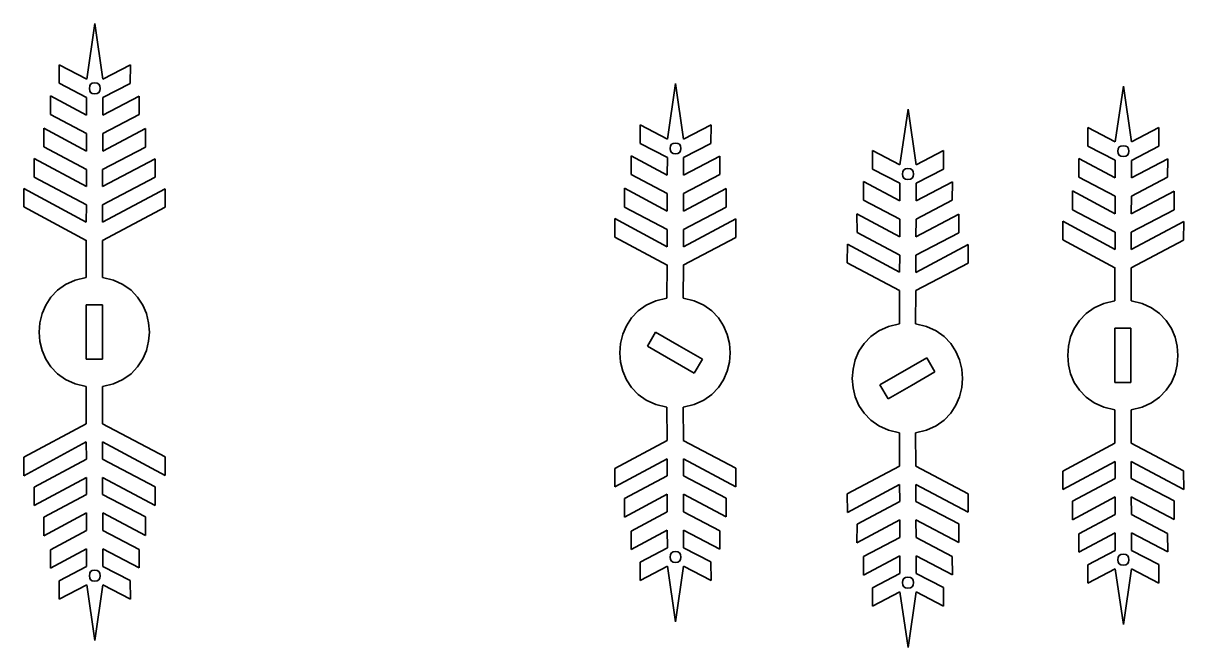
# Model space of a CAD drawing. Header units: centimetres. Extents: x -208 to 206, y -104 to 104.
# Drawn here: x 90.33 to 119.3, y -90.02 to -74.57 of the extents above; entities that cross this region are included whole.
import ezdxf

# ---------------------------------------------------------------- set-up
doc = ezdxf.new("R2010")
doc.units = ezdxf.units.CM
doc.header["$MEASUREMENT"] = 0
doc.layers.add('#Layer 1', color=7, linetype='Continuous')

msp = doc.modelspace()

# ---------------------------------------------------------------- linework, layer by layer
at = {"layer": '#Layer 1', "lineweight": 35}
for points in [[(92.10094, -74.56729), (92.10094, -74.56729), (91.89732, -75.94848), (91.89732, -75.94848)], [(92.10094, -74.56729), (92.10094, -74.56729), (92.29806, -75.94937), (92.29806, -75.94937)], [(91.21972, -75.5903), (91.21972, -75.5903), (91.21882, -76.04995), (91.21882, -76.04995)], [(91.89732, -75.94848), (91.89732, -75.94848), (91.21972, -75.5903), (91.21972, -75.5903)], [(92.29806, -75.94937), (92.29806, -75.94937), (92.97745, -75.59456), (92.97745, -75.59456)], [(92.97745, -75.59456), (92.97745, -75.59456), (92.9761, -76.0542), (92.9761, -76.0542)], [(91.21882, -76.04995), (91.21882, -76.04995), (91.89553, -76.4023), (91.89553, -76.4023)], [(92.9761, -76.0542), (92.9761, -76.0542), (92.29783, -76.4032), (92.29783, -76.4032)], [(90.99818, -76.36041), (90.99818, -76.36041), (90.99774, -76.81872), (90.99774, -76.81872)], [(91.89508, -76.83843), (91.89508, -76.83843), (90.99818, -76.36041), (90.99818, -76.36041)], [(91.89553, -76.4023), (91.89553, -76.4023), (91.89508, -76.83843), (91.89508, -76.83843)], [(92.29604, -76.83932), (92.29604, -76.83932), (93.19518, -76.36556), (93.19518, -76.36556)], [(92.29783, -76.4032), (92.29783, -76.4032), (92.29604, -76.83932), (92.29604, -76.83932)], [(93.19518, -76.36556), (93.19518, -76.36556), (93.19361, -76.82387), (93.19361, -76.82387)], [(90.99774, -76.81872), (90.99774, -76.81872), (91.89329, -77.29225), (91.89329, -77.29225)], [(93.19361, -76.82387), (93.19361, -76.82387), (92.29582, -77.29315), (92.29582, -77.29315)], [(90.83466, -77.16188), (90.83466, -77.16188), (90.83534, -77.62444), (90.83534, -77.62444)], [(91.89351, -77.72928), (91.89351, -77.72928), (90.83466, -77.16188), (90.83466, -77.16188)], [(91.89329, -77.29225), (91.89329, -77.29225), (91.89351, -77.72928), (91.89351, -77.72928)], [(92.29358, -77.73017), (92.29358, -77.73017), (93.35511, -77.16771), (93.35511, -77.16771)], [(92.29582, -77.29315), (92.29582, -77.29315), (92.29358, -77.73017), (92.29358, -77.73017)], [(93.35511, -77.16771), (93.35511, -77.16771), (93.3522, -77.63027), (93.3522, -77.63027)], [(90.83534, -77.62444), (90.83534, -77.62444), (91.89284, -78.18243), (91.89284, -78.18243)], [(93.3522, -77.63027), (93.3522, -77.63027), (92.29223, -78.18355), (92.29223, -78.18355)], [(90.5961, -77.9087), (90.5961, -77.9087), (90.59498, -78.36924), (90.59498, -78.36924)], [(91.89082, -78.60668), (91.89082, -78.60668), (90.5961, -77.9087), (90.5961, -77.9087)], [(92.29201, -78.60758), (92.29201, -78.60758), (93.59009, -77.91564), (93.59009, -77.91564)], [(93.59009, -77.91564), (93.59009, -77.91564), (93.58897, -78.37619), (93.58897, -78.37619)], [(91.89284, -78.18243), (91.89284, -78.18243), (91.89082, -78.60668), (91.89082, -78.60668)], [(92.29223, -78.18355), (92.29223, -78.18355), (92.29201, -78.60758), (92.29201, -78.60758)], [(91.88993, -79.06006), (91.88993, -79.06006), (90.59498, -78.36924), (90.59498, -78.36924)], [(92.29089, -79.06096), (92.29089, -79.06096), (93.58897, -78.37619), (93.58897, -78.37619)], [(90.34052, -78.64992), (90.34052, -78.64992), (90.3394, -79.11046), (90.3394, -79.11046)], [(91.88791, -79.48432), (91.88791, -79.48432), (90.34052, -78.64992), (90.34052, -78.64992)], [(92.29089, -79.48521), (92.29089, -79.48521), (93.84231, -78.65798), (93.84231, -78.65798)], [(93.84231, -78.65798), (93.84231, -78.65798), (93.84119, -79.11852), (93.84119, -79.11852)], [(91.88791, -79.48432), (91.88791, -79.48432), (91.88903, -79.05939), (91.88903, -79.05939)], [(92.29089, -79.48521), (92.29089, -79.48521), (92.29178, -79.06051), (92.29178, -79.06051)], [(91.88746, -79.93635), (91.88746, -79.93635), (90.3394, -79.11046), (90.3394, -79.11046)], [(92.2891, -79.93724), (92.2891, -79.93724), (93.84119, -79.11852), (93.84119, -79.11852)], [(91.88545, -80.85542), (91.88545, -80.85542), (91.88746, -79.9359), (91.88746, -79.9359)], [(92.28708, -80.85609), (92.28708, -80.85609), (92.2891, -79.9368), (92.2891, -79.9368)], [(91.88545, -80.85542), (90.33044, -81.0839), (90.33044, -83.32726), (91.88545, -83.55574)], [(92.28708, -83.55507), (93.83582, -83.32188), (93.83582, -81.08928), (92.28708, -80.85609)], [(92.28484, -81.53571), (92.28484, -81.53571), (91.88298, -81.53571), (91.88298, -81.53571)], [(91.88298, -81.53571), (91.88298, -81.53571), (91.88298, -82.87545), (91.88298, -82.87545)], [(92.28484, -82.20569), (92.28484, -82.20569), (92.28484, -81.53571), (92.28484, -81.53571)], [(92.28484, -82.87545), (92.28484, -82.87545), (92.28484, -82.20569), (92.28484, -82.20569)], [(91.88298, -82.87545), (91.88298, -82.87545), (92.28484, -82.87545), (92.28484, -82.87545)], [(91.88545, -83.55574), (91.88545, -83.55574), (91.88746, -84.47526), (91.88746, -84.47526)], [(92.28708, -83.55507), (92.28708, -83.55507), (92.2891, -84.47436), (92.2891, -84.47436)], [(91.88746, -84.47481), (91.88746, -84.47481), (90.3394, -85.30092), (90.3394, -85.30092)], [(92.2891, -84.47392), (92.2891, -84.47392), (93.84119, -85.29264), (93.84119, -85.29264)], [(91.88791, -84.92684), (91.88791, -84.92684), (90.34052, -85.76147), (90.34052, -85.76147)], [(91.88791, -84.92684), (91.88791, -84.92684), (91.88903, -85.35177), (91.88903, -85.35177)], [(92.29089, -84.92595), (92.29089, -84.92595), (93.84231, -85.75318), (93.84231, -85.75318)], [(92.29089, -84.92595), (92.29089, -84.92595), (92.29178, -85.35088), (92.29178, -85.35088)], [(90.34052, -85.76147), (90.34052, -85.76147), (90.3394, -85.30092), (90.3394, -85.30092)], [(91.88993, -85.3511), (91.88993, -85.3511), (90.59498, -86.04192), (90.59498, -86.04192)], [(92.29089, -85.3502), (92.29089, -85.3502), (93.58897, -86.03497), (93.58897, -86.03497)], [(93.84231, -85.75318), (93.84231, -85.75318), (93.84119, -85.29264), (93.84119, -85.29264)], [(91.89082, -85.80448), (91.89082, -85.80448), (90.5961, -86.50246), (90.5961, -86.50246)], [(91.89284, -86.22873), (91.89284, -86.22873), (91.89082, -85.80448), (91.89082, -85.80448)], [(92.29201, -85.80358), (92.29201, -85.80358), (93.59009, -86.49552), (93.59009, -86.49552)], [(92.29223, -86.22784), (92.29223, -86.22784), (92.29201, -85.80358), (92.29201, -85.80358)], [(90.5961, -86.50246), (90.5961, -86.50246), (90.59498, -86.04192), (90.59498, -86.04192)], [(90.83534, -86.78672), (90.83534, -86.78672), (91.89284, -86.22873), (91.89284, -86.22873)], [(93.3522, -86.78067), (93.3522, -86.78067), (92.29223, -86.22784), (92.29223, -86.22784)], [(93.59009, -86.49552), (93.59009, -86.49552), (93.58897, -86.03497), (93.58897, -86.03497)], [(91.89351, -86.68188), (91.89351, -86.68188), (90.83466, -87.24928), (90.83466, -87.24928)], [(90.83466, -87.24928), (90.83466, -87.24928), (90.83534, -86.78672), (90.83534, -86.78672)], [(91.89329, -87.11913), (91.89329, -87.11913), (91.89351, -86.68188), (91.89351, -86.68188)], [(92.29358, -86.68099), (92.29358, -86.68099), (93.35511, -87.24345), (93.35511, -87.24345)], [(92.29582, -87.11801), (92.29582, -87.11801), (92.29358, -86.68099), (92.29358, -86.68099)], [(93.35511, -87.24345), (93.35511, -87.24345), (93.3522, -86.78067), (93.3522, -86.78067)], [(90.99774, -87.59244), (90.99774, -87.59244), (91.89329, -87.11913), (91.89329, -87.11913)], [(93.19361, -87.58729), (93.19361, -87.58729), (92.29582, -87.11801), (92.29582, -87.11801)], [(90.99818, -88.05075), (90.99818, -88.05075), (90.99774, -87.59244), (90.99774, -87.59244)], [(91.89508, -87.57296), (91.89508, -87.57296), (90.99818, -88.05075), (90.99818, -88.05075)], [(91.89553, -88.00886), (91.89553, -88.00886), (91.89508, -87.57296), (91.89508, -87.57296)], [(92.29604, -87.57184), (92.29604, -87.57184), (93.19518, -88.0456), (93.19518, -88.0456)], [(92.29783, -88.00796), (92.29783, -88.00796), (92.29604, -87.57184), (92.29604, -87.57184)], [(93.19518, -88.0456), (93.19518, -88.0456), (93.19361, -87.58729), (93.19361, -87.58729)], [(91.21882, -88.36121), (91.21882, -88.36121), (91.89553, -88.00886), (91.89553, -88.00886)], [(92.9761, -88.35696), (92.9761, -88.35696), (92.29783, -88.00796), (92.29783, -88.00796)], [(91.21972, -88.82086), (91.21972, -88.82086), (91.21882, -88.36121), (91.21882, -88.36121)], [(91.89732, -88.46268), (91.89732, -88.46268), (91.21972, -88.82086), (91.21972, -88.82086)], [(92.10094, -89.84387), (92.10094, -89.84387), (91.89732, -88.46268), (91.89732, -88.46268)], [(92.10094, -89.84387), (92.10094, -89.84387), (92.29806, -88.46179), (92.29806, -88.46179)], [(92.29806, -88.46179), (92.29806, -88.46179), (92.97745, -88.8166), (92.97745, -88.8166)], [(92.97745, -88.8166), (92.97745, -88.8166), (92.9761, -88.35696), (92.9761, -88.35696)]]:
    msp.add_open_spline(points, degree=3, dxfattribs=at)
for points in [[(92.23108, -76.17539), (92.23108, -76.08064), (92.19188, -76.04121), (92.09713, -76.04121), (92.09713, -76.04121), (92.00238, -76.04121), (91.96318, -76.08064), (91.96318, -76.17539), (91.96318, -76.17539), (91.96318, -76.26992), (92.00238, -76.30934), (92.09713, -76.30934), (92.09713, -76.30934), (92.19188, -76.30934), (92.23108, -76.26992), (92.23108, -76.17539)], [(92.23108, -88.23577), (92.23108, -88.14102), (92.19188, -88.10182), (92.09713, -88.10182), (92.09713, -88.10182), (92.00238, -88.10182), (91.96318, -88.14102), (91.96318, -88.23577), (91.96318, -88.23577), (91.96318, -88.33052), (92.00238, -88.36972), (92.09713, -88.36972), (92.09713, -88.36972), (92.19188, -88.36972), (92.23108, -88.33052), (92.23108, -88.23577)]]:
    msp.add_open_spline(points, degree=3, knots=[0, 0, 0, 0, 0.2, 0.2, 0.2, 0.2, 0.4, 0.4, 0.4, 0.4, 0.6, 0.6, 0.6, 0.6, 1, 1, 1, 1], dxfattribs=at)
at = {"layer": '#Layer 1', "color": 23, "lineweight": 35}
for points in [[(106.47569, -76.0542), (106.47569, -76.0542), (106.27207, -77.43539), (106.27207, -77.43539)], [(106.47569, -76.0542), (106.47569, -76.0542), (106.67281, -77.43628), (106.67281, -77.43628)], [(117.56234, -76.12028), (117.56234, -76.12028), (117.35873, -77.50147), (117.35873, -77.50147)], [(117.56234, -76.12028), (117.56234, -76.12028), (117.75946, -77.50236), (117.75946, -77.50236)], [(112.23114, -76.68812), (112.23114, -76.68812), (112.02753, -78.06931), (112.02753, -78.06931)], [(112.23114, -76.68812), (112.23114, -76.68812), (112.42826, -78.0702), (112.42826, -78.0702)], [(105.59447, -77.07721), (105.59447, -77.07721), (105.59358, -77.53686), (105.59358, -77.53686)], [(106.27207, -77.43539), (106.27207, -77.43539), (105.59447, -77.07721), (105.59447, -77.07721)], [(106.67281, -77.43628), (106.67281, -77.43628), (107.3522, -77.08147), (107.3522, -77.08147)], [(107.3522, -77.08147), (107.3522, -77.08147), (107.35108, -77.54112), (107.35108, -77.54112)], [(116.68113, -77.14329), (116.68113, -77.14329), (116.68023, -77.60294), (116.68023, -77.60294)], [(117.35873, -77.50147), (117.35873, -77.50147), (116.68113, -77.14329), (116.68113, -77.14329)], [(117.75946, -77.50236), (117.75946, -77.50236), (118.43886, -77.14755), (118.43886, -77.14755)], [(118.43886, -77.14755), (118.43886, -77.14755), (118.43774, -77.6072), (118.43774, -77.6072)], [(105.59358, -77.53686), (105.59358, -77.53686), (106.27028, -77.88921), (106.27028, -77.88921)], [(107.35108, -77.54112), (107.35108, -77.54112), (106.67258, -77.89011), (106.67258, -77.89011)], [(116.68023, -77.60294), (116.68023, -77.60294), (117.35694, -77.95529), (117.35694, -77.95529)], [(118.43774, -77.6072), (118.43774, -77.6072), (117.75924, -77.95619), (117.75924, -77.95619)], [(105.37316, -77.84755), (105.37316, -77.84755), (105.37249, -78.30563), (105.37249, -78.30563)], [(106.27006, -78.32534), (106.27006, -78.32534), (105.37316, -77.84755), (105.37316, -77.84755)], [(106.27028, -77.88921), (106.27028, -77.88921), (106.27006, -78.32534), (106.27006, -78.32534)], [(106.67079, -78.32624), (106.67079, -78.32624), (107.56993, -77.85248), (107.56993, -77.85248)], [(106.67258, -77.89011), (106.67258, -77.89011), (106.67079, -78.32624), (106.67079, -78.32624)], [(107.56993, -77.85248), (107.56993, -77.85248), (107.56836, -78.31078), (107.56836, -78.31078)], [(111.34993, -77.71113), (111.34993, -77.71113), (111.34903, -78.171), (111.34903, -78.171)], [(112.02753, -78.06931), (112.02753, -78.06931), (111.34993, -77.71113), (111.34993, -77.71113)], [(112.42826, -78.0702), (112.42826, -78.0702), (113.10766, -77.71539), (113.10766, -77.71539)], [(113.10766, -77.71539), (113.10766, -77.71539), (113.10631, -78.17504), (113.10631, -78.17504)], [(116.45982, -77.9134), (116.45982, -77.9134), (116.45914, -78.37171), (116.45914, -78.37171)], [(117.35671, -78.39142), (117.35671, -78.39142), (116.45982, -77.9134), (116.45982, -77.9134)], [(117.75745, -78.39232), (117.75745, -78.39232), (118.65658, -77.91878), (118.65658, -77.91878)], [(118.65658, -77.91878), (118.65658, -77.91878), (118.65502, -78.37686), (118.65502, -78.37686)], [(111.34903, -78.171), (111.34903, -78.171), (112.02574, -78.52313), (112.02574, -78.52313)], [(113.10631, -78.17504), (113.10631, -78.17504), (112.42804, -78.52403), (112.42804, -78.52403)], [(117.35694, -77.95529), (117.35694, -77.95529), (117.35671, -78.39142), (117.35671, -78.39142)], [(117.75924, -77.95619), (117.75924, -77.95619), (117.75745, -78.39232), (117.75745, -78.39232)], [(105.37249, -78.30563), (105.37249, -78.30563), (106.26804, -78.77894), (106.26804, -78.77894)], [(107.56836, -78.31078), (107.56836, -78.31078), (106.67057, -78.78006), (106.67057, -78.78006)], [(111.12839, -78.48147), (111.12839, -78.48147), (111.12794, -78.93955), (111.12794, -78.93955)], [(112.02529, -78.95926), (112.02529, -78.95926), (111.12839, -78.48147), (111.12839, -78.48147)], [(112.42625, -78.96016), (112.42625, -78.96016), (113.32538, -78.48662), (113.32538, -78.48662)], [(113.32538, -78.48662), (113.32538, -78.48662), (113.32382, -78.9447), (113.32382, -78.9447)], [(116.45914, -78.37171), (116.45914, -78.37171), (117.3547, -78.84524), (117.3547, -78.84524)], [(118.65502, -78.37686), (118.65502, -78.37686), (117.75722, -78.84614), (117.75722, -78.84614)], [(105.20942, -78.6488), (105.20942, -78.6488), (105.21009, -79.11136), (105.21009, -79.11136)], [(106.26826, -79.21619), (106.26826, -79.21619), (105.20942, -78.6488), (105.20942, -78.6488)], [(106.26804, -78.77894), (106.26804, -78.77894), (106.26826, -79.21619), (106.26826, -79.21619)], [(106.66833, -79.21708), (106.66833, -79.21708), (107.72986, -78.65462), (107.72986, -78.65462)], [(106.67057, -78.78006), (106.67057, -78.78006), (106.66833, -79.21708), (106.66833, -79.21708)], [(107.72986, -78.65462), (107.72986, -78.65462), (107.72695, -79.1174), (107.72695, -79.1174)], [(112.02574, -78.52313), (112.02574, -78.52313), (112.02529, -78.95926), (112.02529, -78.95926)], [(112.42804, -78.52403), (112.42804, -78.52403), (112.42625, -78.96016), (112.42625, -78.96016)], [(116.29607, -78.71488), (116.29607, -78.71488), (116.29674, -79.17744), (116.29674, -79.17744)], [(117.35492, -79.28227), (117.35492, -79.28227), (116.29607, -78.71488), (116.29607, -78.71488)], [(117.75498, -79.28339), (117.75498, -79.28339), (118.81652, -78.7207), (118.81652, -78.7207)], [(118.81652, -78.7207), (118.81652, -78.7207), (118.81361, -79.18348), (118.81361, -79.18348)], [(111.12794, -78.93955), (111.12794, -78.93955), (112.0235, -79.41308), (112.0235, -79.41308)], [(113.32382, -78.9447), (113.32382, -78.9447), (112.42602, -79.41398), (112.42602, -79.41398)], [(117.3547, -78.84524), (117.3547, -78.84524), (117.35492, -79.28227), (117.35492, -79.28227)], [(117.75722, -78.84614), (117.75722, -78.84614), (117.75498, -79.28339), (117.75498, -79.28339)], [(105.21009, -79.11136), (105.21009, -79.11136), (106.26759, -79.66934), (106.26759, -79.66934)], [(107.72695, -79.1174), (107.72695, -79.1174), (106.66698, -79.67024), (106.66698, -79.67024)], [(110.96487, -79.28272), (110.96487, -79.28272), (110.96554, -79.7455), (110.96554, -79.7455)], [(112.02372, -79.85011), (112.02372, -79.85011), (110.96487, -79.28272), (110.96487, -79.28272)], [(112.42356, -79.85123), (112.42356, -79.85123), (113.48532, -79.28876), (113.48532, -79.28876)], [(113.48532, -79.28876), (113.48532, -79.28876), (113.48241, -79.75132), (113.48241, -79.75132)], [(116.29674, -79.17744), (116.29674, -79.17744), (117.35425, -79.73542), (117.35425, -79.73542)], [(118.81361, -79.18348), (118.81361, -79.18348), (117.75364, -79.73654), (117.75364, -79.73654)], [(104.97086, -79.39561), (104.97086, -79.39561), (104.96974, -79.85616), (104.96974, -79.85616)], [(106.26558, -80.0936), (106.26558, -80.0936), (104.97086, -79.39561), (104.97086, -79.39561)], [(106.66698, -80.09449), (106.66698, -80.09449), (107.96484, -79.40256), (107.96484, -79.40256)], [(107.96484, -79.40256), (107.96484, -79.40256), (107.96372, -79.8631), (107.96372, -79.8631)], [(112.0235, -79.41308), (112.0235, -79.41308), (112.02372, -79.85011), (112.02372, -79.85011)], [(112.42602, -79.41398), (112.42602, -79.41398), (112.42356, -79.85123), (112.42356, -79.85123)], [(116.05751, -79.46169), (116.05751, -79.46169), (116.05662, -79.92224), (116.05662, -79.92224)], [(117.35223, -80.1599), (117.35223, -80.1599), (116.05751, -79.46169), (116.05751, -79.46169)], [(117.75364, -80.1608), (117.75364, -80.1608), (119.0515, -79.46864), (119.0515, -79.46864)], [(119.0515, -79.46864), (119.0515, -79.46864), (119.05038, -79.92918), (119.05038, -79.92918)], [(106.26468, -80.54697), (106.26468, -80.54697), (104.96974, -79.85616), (104.96974, -79.85616)], [(106.26759, -79.66934), (106.26759, -79.66934), (106.26558, -80.0936), (106.26558, -80.0936)], [(106.66564, -80.54787), (106.66564, -80.54787), (107.96372, -79.8631), (107.96372, -79.8631)], [(106.66698, -79.67024), (106.66698, -79.67024), (106.66698, -80.09449), (106.66698, -80.09449)], [(110.96554, -79.7455), (110.96554, -79.7455), (112.02282, -80.30348), (112.02282, -80.30348)], [(113.48241, -79.75132), (113.48241, -79.75132), (112.42244, -80.30438), (112.42244, -80.30438)], [(117.35134, -80.61305), (117.35134, -80.61305), (116.05662, -79.92224), (116.05662, -79.92224)], [(117.35425, -79.73542), (117.35425, -79.73542), (117.35223, -80.1599), (117.35223, -80.1599)], [(117.7523, -80.61395), (117.7523, -80.61395), (119.05038, -79.92918), (119.05038, -79.92918)], [(117.75364, -79.73654), (117.75364, -79.73654), (117.75364, -80.1608), (117.75364, -80.1608)], [(110.72631, -80.02953), (110.72631, -80.02953), (110.72519, -80.49008), (110.72519, -80.49008)], [(112.02103, -80.72774), (112.02103, -80.72774), (110.72631, -80.02953), (110.72631, -80.02953)], [(112.42222, -80.72864), (112.42222, -80.72864), (113.7203, -80.0367), (113.7203, -80.0367)], [(113.7203, -80.0367), (113.7203, -80.0367), (113.71918, -80.49724), (113.71918, -80.49724)], [(112.02014, -81.18089), (112.02014, -81.18089), (110.72519, -80.49008), (110.72519, -80.49008)], [(112.02282, -80.30348), (112.02282, -80.30348), (112.02103, -80.72774), (112.02103, -80.72774)], [(112.4211, -81.18179), (112.4211, -81.18179), (113.71918, -80.49724), (113.71918, -80.49724)], [(112.42244, -80.30438), (112.42244, -80.30438), (112.42222, -80.72864), (112.42222, -80.72864)], [(106.2602, -81.36771), (106.2602, -81.36771), (106.26378, -80.5463), (106.26378, -80.5463)], [(106.66183, -81.36838), (106.66183, -81.36838), (106.66654, -80.54742), (106.66654, -80.54742)], [(117.34686, -81.43379), (117.34686, -81.43379), (117.35044, -80.6126), (117.35044, -80.6126)], [(117.74849, -81.43446), (117.74849, -81.43446), (117.75342, -80.6135), (117.75342, -80.6135)], [(106.2602, -81.36771), (104.70519, -81.59619), (104.70519, -83.83955), (106.2602, -84.06825)], [(106.66183, -84.06736), (108.21057, -83.83417), (108.21057, -81.60156), (106.66183, -81.36838)], [(112.01566, -82.00163), (112.01566, -82.00163), (112.01924, -81.18044), (112.01924, -81.18044)], [(112.41729, -82.00252), (112.41729, -82.00252), (112.42199, -81.18134), (112.42199, -81.18134)], [(117.34686, -81.43379), (115.79185, -81.66227), (115.79185, -83.90563), (117.34686, -84.13411)], [(117.74849, -84.13344), (119.29722, -83.90025), (119.29722, -81.66787), (117.74849, -81.43446)], [(105.97908, -82.20905), (105.97908, -82.20905), (105.77793, -82.55692), (105.77793, -82.55692)], [(106.55902, -82.54393), (106.55902, -82.54393), (105.97908, -82.20905), (105.97908, -82.20905)], [(112.01566, -82.00163), (110.46065, -82.23033), (110.46065, -84.47347), (112.01566, -84.70217)], [(112.41729, -84.70128), (113.96602, -84.46809), (113.96602, -82.23571), (112.41729, -82.00252)], [(117.74625, -82.11408), (117.74625, -82.11408), (117.34439, -82.11408), (117.34439, -82.11408)], [(117.34439, -82.11408), (117.34439, -82.11408), (117.34439, -83.45382), (117.34439, -83.45382)], [(117.74625, -82.78406), (117.74625, -82.78406), (117.74625, -82.11408), (117.74625, -82.11408)], [(107.13918, -82.87881), (107.13918, -82.87881), (106.55902, -82.54393), (106.55902, -82.54393)], [(105.77793, -82.55692), (105.77793, -82.55692), (106.93825, -83.22691), (106.93825, -83.22691)], [(112.6937, -82.84297), (112.6937, -82.84297), (111.53338, -83.51273), (111.53338, -83.51273)], [(112.89463, -83.19107), (112.89463, -83.19107), (112.6937, -82.84297), (112.6937, -82.84297)], [(117.74625, -83.45382), (117.74625, -83.45382), (117.74625, -82.78406), (117.74625, -82.78406)], [(106.93825, -83.22691), (106.93825, -83.22691), (107.13918, -82.87881), (107.13918, -82.87881)], [(112.31447, -83.52595), (112.31447, -83.52595), (112.89463, -83.19107), (112.89463, -83.19107)], [(111.53338, -83.51273), (111.53338, -83.51273), (111.73431, -83.86083), (111.73431, -83.86083)], [(111.73431, -83.86083), (111.73431, -83.86083), (112.31447, -83.52595), (112.31447, -83.52595)], [(117.34439, -83.45382), (117.34439, -83.45382), (117.74625, -83.45382), (117.74625, -83.45382)], [(106.2602, -84.06825), (106.2602, -84.06825), (106.26378, -84.88944), (106.26378, -84.88944)], [(106.66183, -84.06736), (106.66183, -84.06736), (106.66654, -84.88854), (106.66654, -84.88854)], [(117.34686, -84.13411), (117.34686, -84.13411), (117.35044, -84.95552), (117.35044, -84.95552)], [(117.74849, -84.13344), (117.74849, -84.13344), (117.75342, -84.95462), (117.75342, -84.95462)], [(112.01566, -84.70217), (112.01566, -84.70217), (112.01924, -85.52336), (112.01924, -85.52336)], [(112.41729, -84.70128), (112.41729, -84.70128), (112.42199, -85.52246), (112.42199, -85.52246)], [(106.26468, -84.88899), (106.26468, -84.88899), (104.96974, -85.5798), (104.96974, -85.5798)], [(106.66564, -84.88809), (106.66564, -84.88809), (107.96372, -85.57264), (107.96372, -85.57264)], [(117.35134, -84.95507), (117.35134, -84.95507), (116.05662, -85.64588), (116.05662, -85.64588)], [(117.7523, -84.95417), (117.7523, -84.95417), (119.05038, -85.63872), (119.05038, -85.63872)], [(106.26558, -85.34214), (106.26558, -85.34214), (104.97086, -86.04012), (104.97086, -86.04012)], [(106.26759, -85.7664), (106.26759, -85.7664), (106.26558, -85.34214), (106.26558, -85.34214)], [(106.66698, -85.34124), (106.66698, -85.34124), (107.96484, -86.03318), (107.96484, -86.03318)], [(106.66698, -85.7655), (106.66698, -85.7655), (106.66698, -85.34124), (106.66698, -85.34124)], [(117.35223, -85.40822), (117.35223, -85.40822), (116.05751, -86.10643), (116.05751, -86.10643)], [(117.35425, -85.83248), (117.35425, -85.83248), (117.35223, -85.40822), (117.35223, -85.40822)], [(117.75364, -85.40732), (117.75364, -85.40732), (119.0515, -86.09926), (119.0515, -86.09926)], [(117.75364, -85.83158), (117.75364, -85.83158), (117.75364, -85.40732), (117.75364, -85.40732)], [(104.97086, -86.04012), (104.97086, -86.04012), (104.96974, -85.5798), (104.96974, -85.5798)], [(107.96484, -86.03318), (107.96484, -86.03318), (107.96372, -85.57264), (107.96372, -85.57264)], [(112.02014, -85.52291), (112.02014, -85.52291), (110.72519, -86.21372), (110.72519, -86.21372)], [(112.4211, -85.52201), (112.4211, -85.52201), (113.71918, -86.20656), (113.71918, -86.20656)], [(116.05751, -86.10643), (116.05751, -86.10643), (116.05662, -85.64588), (116.05662, -85.64588)], [(119.0515, -86.09926), (119.0515, -86.09926), (119.05038, -85.63872), (119.05038, -85.63872)], [(105.21009, -86.32438), (105.21009, -86.32438), (106.26759, -85.7664), (106.26759, -85.7664)], [(107.72695, -86.31856), (107.72695, -86.31856), (106.66698, -85.7655), (106.66698, -85.7655)], [(112.02103, -85.97606), (112.02103, -85.97606), (110.72631, -86.67427), (110.72631, -86.67427)], [(112.02282, -86.40032), (112.02282, -86.40032), (112.02103, -85.97606), (112.02103, -85.97606)], [(112.42222, -85.97516), (112.42222, -85.97516), (113.7203, -86.6671), (113.7203, -86.6671)], [(112.42244, -86.39942), (112.42244, -86.39942), (112.42222, -85.97516), (112.42222, -85.97516)], [(116.29674, -86.39046), (116.29674, -86.39046), (117.35425, -85.83248), (117.35425, -85.83248)], [(118.81361, -86.38464), (118.81361, -86.38464), (117.75364, -85.83158), (117.75364, -85.83158)], [(106.26826, -86.21955), (106.26826, -86.21955), (105.20942, -86.78716), (105.20942, -86.78716)], [(106.26804, -86.6568), (106.26804, -86.6568), (106.26826, -86.21955), (106.26826, -86.21955)], [(106.66833, -86.21865), (106.66833, -86.21865), (107.72986, -86.78112), (107.72986, -86.78112)], [(106.67057, -86.6559), (106.67057, -86.6559), (106.66833, -86.21865), (106.66833, -86.21865)], [(107.72986, -86.78112), (107.72986, -86.78112), (107.72695, -86.31856), (107.72695, -86.31856)], [(110.72631, -86.67427), (110.72631, -86.67427), (110.72519, -86.21372), (110.72519, -86.21372)], [(113.7203, -86.6671), (113.7203, -86.6671), (113.71918, -86.20656), (113.71918, -86.20656)], [(117.35492, -86.28585), (117.35492, -86.28585), (116.29607, -86.85324), (116.29607, -86.85324)], [(117.3547, -86.72288), (117.3547, -86.72288), (117.35492, -86.28585), (117.35492, -86.28585)], [(117.75498, -86.28473), (117.75498, -86.28473), (118.81652, -86.8472), (118.81652, -86.8472)], [(117.75722, -86.72198), (117.75722, -86.72198), (117.75498, -86.28473), (117.75498, -86.28473)], [(105.20942, -86.78716), (105.20942, -86.78716), (105.21009, -86.32438), (105.21009, -86.32438)], [(110.96554, -86.9583), (110.96554, -86.9583), (112.02282, -86.40032), (112.02282, -86.40032)], [(113.48241, -86.95248), (113.48241, -86.95248), (112.42244, -86.39942), (112.42244, -86.39942)], [(116.29607, -86.85324), (116.29607, -86.85324), (116.29674, -86.39046), (116.29674, -86.39046)], [(118.81652, -86.8472), (118.81652, -86.8472), (118.81361, -86.38464), (118.81361, -86.38464)], [(105.37249, -87.13033), (105.37249, -87.13033), (106.26804, -86.6568), (106.26804, -86.6568)], [(107.56836, -87.12496), (107.56836, -87.12496), (106.67057, -86.6559), (106.67057, -86.6559)], [(112.02372, -86.85369), (112.02372, -86.85369), (110.96487, -87.42108), (110.96487, -87.42108)], [(112.0235, -87.29072), (112.0235, -87.29072), (112.02372, -86.85369), (112.02372, -86.85369)], [(112.42356, -86.85257), (112.42356, -86.85257), (113.48532, -87.41504), (113.48532, -87.41504)], [(112.42602, -87.28982), (112.42602, -87.28982), (112.42356, -86.85257), (112.42356, -86.85257)], [(116.45914, -87.19641), (116.45914, -87.19641), (117.3547, -86.72288), (117.3547, -86.72288)], [(118.65502, -87.19126), (118.65502, -87.19126), (117.75722, -86.72198), (117.75722, -86.72198)], [(105.37316, -87.58841), (105.37316, -87.58841), (105.37249, -87.13033), (105.37249, -87.13033)], [(106.27006, -87.11062), (106.27006, -87.11062), (105.37316, -87.58841), (105.37316, -87.58841)], [(106.27028, -87.54675), (106.27028, -87.54675), (106.27006, -87.11062), (106.27006, -87.11062)], [(106.67079, -87.10972), (106.67079, -87.10972), (107.56993, -87.58326), (107.56993, -87.58326)], [(106.67258, -87.54585), (106.67258, -87.54585), (106.67079, -87.10972), (106.67079, -87.10972)], [(107.56993, -87.58326), (107.56993, -87.58326), (107.56836, -87.12496), (107.56836, -87.12496)], [(110.96487, -87.42108), (110.96487, -87.42108), (110.96554, -86.9583), (110.96554, -86.9583)], [(113.48532, -87.41504), (113.48532, -87.41504), (113.48241, -86.95248), (113.48241, -86.95248)], [(117.35671, -87.1767), (117.35671, -87.1767), (116.45982, -87.65449), (116.45982, -87.65449)], [(117.35694, -87.61283), (117.35694, -87.61283), (117.35671, -87.1767), (117.35671, -87.1767)], [(117.75745, -87.1758), (117.75745, -87.1758), (118.65658, -87.64934), (118.65658, -87.64934)], [(117.75924, -87.61193), (117.75924, -87.61193), (117.75745, -87.1758), (117.75745, -87.1758)], [(111.12794, -87.76425), (111.12794, -87.76425), (112.0235, -87.29072), (112.0235, -87.29072)], [(113.32382, -87.7591), (113.32382, -87.7591), (112.42602, -87.28982), (112.42602, -87.28982)], [(116.45982, -87.65449), (116.45982, -87.65449), (116.45914, -87.19641), (116.45914, -87.19641)], [(118.65658, -87.64934), (118.65658, -87.64934), (118.65502, -87.19126), (118.65502, -87.19126)], [(105.59358, -87.89888), (105.59358, -87.89888), (106.27028, -87.54675), (106.27028, -87.54675)], [(107.35108, -87.89462), (107.35108, -87.89462), (106.67258, -87.54585), (106.67258, -87.54585)], [(111.12839, -88.22233), (111.12839, -88.22233), (111.12794, -87.76425), (111.12794, -87.76425)], [(112.02529, -87.74454), (112.02529, -87.74454), (111.12839, -88.22233), (111.12839, -88.22233)], [(112.02574, -88.18067), (112.02574, -88.18067), (112.02529, -87.74454), (112.02529, -87.74454)], [(112.42625, -87.74364), (112.42625, -87.74364), (113.32538, -88.21718), (113.32538, -88.21718)], [(112.42804, -88.17977), (112.42804, -88.17977), (112.42625, -87.74364), (112.42625, -87.74364)], [(113.32538, -88.21718), (113.32538, -88.21718), (113.32382, -87.7591), (113.32382, -87.7591)], [(116.68023, -87.96496), (116.68023, -87.96496), (117.35694, -87.61283), (117.35694, -87.61283)], [(118.43774, -87.96092), (118.43774, -87.96092), (117.75924, -87.61193), (117.75924, -87.61193)], [(105.59447, -88.35852), (105.59447, -88.35852), (105.59358, -87.89888), (105.59358, -87.89888)], [(106.27207, -88.00057), (106.27207, -88.00057), (105.59447, -88.35852), (105.59447, -88.35852)], [(106.47569, -89.38153), (106.47569, -89.38153), (106.27207, -88.00057), (106.27207, -88.00057)], [(106.47569, -89.38153), (106.47569, -89.38153), (106.67281, -87.99968), (106.67281, -87.99968)], [(106.67281, -87.99968), (106.67281, -87.99968), (107.3522, -88.35449), (107.3522, -88.35449)], [(107.3522, -88.35449), (107.3522, -88.35449), (107.35108, -87.89462), (107.35108, -87.89462)], [(116.68113, -88.42483), (116.68113, -88.42483), (116.68023, -87.96496), (116.68023, -87.96496)], [(118.43886, -88.42057), (118.43886, -88.42057), (118.43774, -87.96092), (118.43774, -87.96092)], [(111.34903, -88.5328), (111.34903, -88.5328), (112.02574, -88.18067), (112.02574, -88.18067)], [(113.10631, -88.52876), (113.10631, -88.52876), (112.42804, -88.17977), (112.42804, -88.17977)], [(117.35873, -88.06665), (117.35873, -88.06665), (116.68113, -88.42483), (116.68113, -88.42483)], [(117.56234, -89.44784), (117.56234, -89.44784), (117.35873, -88.06665), (117.35873, -88.06665)], [(117.56234, -89.44784), (117.56234, -89.44784), (117.75946, -88.06576), (117.75946, -88.06576)], [(117.75946, -88.06576), (117.75946, -88.06576), (118.43886, -88.42057), (118.43886, -88.42057)], [(111.34993, -88.99267), (111.34993, -88.99267), (111.34903, -88.5328), (111.34903, -88.5328)], [(112.02753, -88.63449), (112.02753, -88.63449), (111.34993, -88.99267), (111.34993, -88.99267)], [(112.23114, -90.01568), (112.23114, -90.01568), (112.02753, -88.63449), (112.02753, -88.63449)], [(112.23114, -90.01568), (112.23114, -90.01568), (112.42826, -88.6336), (112.42826, -88.6336)], [(112.42826, -88.6336), (112.42826, -88.6336), (113.10766, -88.98841), (113.10766, -88.98841)], [(113.10766, -88.98841), (113.10766, -88.98841), (113.10631, -88.52876), (113.10631, -88.52876)]]:
    msp.add_open_spline(points, degree=3, dxfattribs=at)
for points in [[(106.60583, -77.6623), (106.60583, -77.56755), (106.56663, -77.52835), (106.47188, -77.52835), (106.47188, -77.52835), (106.37713, -77.52835), (106.33793, -77.56755), (106.33793, -77.6623), (106.33793, -77.6623), (106.33793, -77.75705), (106.37713, -77.79625), (106.47188, -77.79625), (106.47188, -77.79625), (106.56663, -77.79625), (106.60583, -77.75705), (106.60583, -77.6623)], [(117.69271, -77.72838), (117.69271, -77.63363), (117.65329, -77.59443), (117.55854, -77.59443), (117.55854, -77.59443), (117.46401, -77.59443), (117.42458, -77.63363), (117.42458, -77.72838), (117.42458, -77.72838), (117.42458, -77.82313), (117.46401, -77.86233), (117.55854, -77.86233), (117.55854, -77.86233), (117.65329, -77.86233), (117.69271, -77.82313), (117.69271, -77.72838)], [(112.36129, -78.29622), (112.36129, -78.20147), (112.32209, -78.16227), (112.22734, -78.16227), (112.22734, -78.16227), (112.13258, -78.16227), (112.09338, -78.20147), (112.09338, -78.29622), (112.09338, -78.29622), (112.09338, -78.39097), (112.13258, -78.43017), (112.22734, -78.43017), (112.22734, -78.43017), (112.32209, -78.43017), (112.36129, -78.39097), (112.36129, -78.29622)], [(106.60583, -87.77366), (106.60583, -87.67891), (106.56663, -87.63971), (106.47188, -87.63971), (106.47188, -87.63971), (106.37713, -87.63971), (106.33793, -87.67891), (106.33793, -87.77366), (106.33793, -87.77366), (106.33793, -87.86841), (106.37713, -87.90761), (106.47188, -87.90761), (106.47188, -87.90761), (106.56663, -87.90761), (106.60583, -87.86841), (106.60583, -87.77366)], [(117.69271, -87.83974), (117.69271, -87.74499), (117.65329, -87.70579), (117.55854, -87.70579), (117.55854, -87.70579), (117.46401, -87.70579), (117.42458, -87.74499), (117.42458, -87.83974), (117.42458, -87.83974), (117.42458, -87.93449), (117.46401, -87.97369), (117.55854, -87.97369), (117.55854, -87.97369), (117.65329, -87.97369), (117.69271, -87.93449), (117.69271, -87.83974)], [(112.36129, -88.40758), (112.36129, -88.31283), (112.32209, -88.27363), (112.22734, -88.27363), (112.22734, -88.27363), (112.13258, -88.27363), (112.09338, -88.31283), (112.09338, -88.40758), (112.09338, -88.40758), (112.09338, -88.50233), (112.13258, -88.54153), (112.22734, -88.54153), (112.22734, -88.54153), (112.32209, -88.54153), (112.36129, -88.50233), (112.36129, -88.40758)]]:
    msp.add_open_spline(points, degree=3, knots=[0, 0, 0, 0, 0.2, 0.2, 0.2, 0.2, 0.4, 0.4, 0.4, 0.4, 0.6, 0.6, 0.6, 0.6, 1, 1, 1, 1], dxfattribs=at)

doc.saveas('drawing.dxf')
